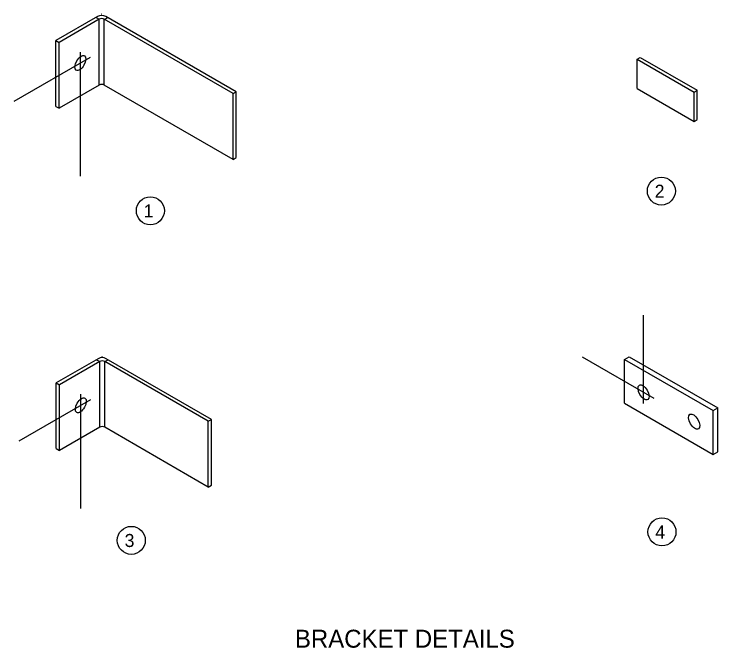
# Model space of a CAD drawing. Extents: x 703.5 to 787.6, y 470.2 to 529.
# Drawn here: x 760.371 to 764.383, y 525.355 to 528.969 of the extents above; entities that cross this region are included whole.
import ezdxf

# ---------------------------------------------------------------- set-up
doc = ezdxf.new("R2010")
doc.units = 0
doc.layers.add('df_DETAIL', color=7, linetype='Continuous')

msp = doc.modelspace()

# ---------------------------------------------------------------- linework, layer by layer
at = {"layer": 'df_DETAIL'}
for p, q in [((760.8469, 528.9552), (760.6086, 528.8176)), ((760.8696, 528.9683), (760.871, 528.9691)), ((760.8709, 528.9683), (760.8697, 528.969)), ((761.637, 528.5259), (760.8936, 528.9552)), ((760.8559, 528.9395), (760.6267, 528.8072)), ((760.8379, 528.95), (760.8559, 528.9395)), ((760.8559, 528.5645), (760.8559, 528.9395)), ((761.619, 528.5155), (760.8846, 528.9395)), ((760.8846, 528.5645), (760.8846, 528.9395)), ((760.8858, 528.9388), (760.9038, 528.9493)), ((760.6086, 528.4426), (760.6086, 528.8176)), ((760.6086, 528.8176), (760.6267, 528.8072)), ((760.6267, 528.4322), (760.6267, 528.8072)), ((760.3706, 528.4718), (760.8062, 528.7233)), ((760.7485, 528.0458), (760.7485, 528.7527)), ((763.9215, 528.7115), (763.9396, 528.7219)), ((763.9396, 528.7219), (764.2643, 528.5344)), ((763.9215, 528.5448), (763.9215, 528.7115)), ((763.9215, 528.7115), (764.2463, 528.524)), ((760.8559, 528.5645), (760.6267, 528.4322)), ((761.619, 528.1405), (760.8846, 528.5645)), ((761.619, 528.5155), (761.637, 528.5259)), ((761.619, 528.1405), (761.619, 528.5155)), ((761.637, 528.1509), (761.637, 528.5259)), ((763.9215, 528.5448), (764.2463, 528.3573)), ((764.2463, 528.524), (764.2643, 528.5344)), ((764.2463, 528.3573), (764.2463, 528.524)), ((764.2643, 528.3677), (764.2643, 528.5344)), ((760.6086, 528.4426), (760.6267, 528.4322)), ((764.2463, 528.3573), (764.2643, 528.3677)), ((761.619, 528.1405), (761.637, 528.1509)), ((763.9587, 526.7496), (763.9587, 527.2518)), ((760.8495, 527.0039), (760.6112, 526.8664)), ((760.8585, 526.9883), (760.6293, 526.856)), ((760.8405, 526.9987), (760.8585, 526.9883)), ((760.8585, 526.6133), (760.8585, 526.9883)), ((760.8722, 527.0171), (760.8735, 527.0178)), ((760.8735, 527.017), (760.8722, 527.0177)), ((761.4772, 526.6476), (760.8871, 526.9883)), ((760.8871, 526.6133), (760.8871, 526.9883)), ((760.8884, 526.9876), (760.9064, 526.998)), ((761.4953, 526.658), (760.8962, 527.0039)), ((763.6093, 527.0141), (764.0172, 526.7786)), ((763.8504, 526.9999), (763.8775, 527.0155)), ((763.8504, 526.9999), (764.3556, 526.7082)), ((763.8504, 526.7499), (763.8504, 526.9999)), ((763.8775, 527.0155), (764.3827, 526.7239)), ((760.6112, 526.4914), (760.6112, 526.8664)), ((760.6112, 526.8664), (760.6293, 526.856)), ((760.6293, 526.481), (760.6293, 526.856)), ((760.751, 526.1509), (760.751, 526.8015)), ((760.3998, 526.536), (760.8088, 526.7721)), ((763.8504, 526.7499), (764.3556, 526.4582)), ((764.3556, 526.7082), (764.3827, 526.7239)), ((764.3556, 526.4582), (764.3556, 526.7082)), ((764.3827, 526.4739), (764.3827, 526.7239)), ((761.4772, 526.6476), (761.4953, 526.658)), ((761.4772, 526.2726), (761.4772, 526.6476)), ((761.4953, 526.283), (761.4953, 526.658)), ((760.8585, 526.6133), (760.6293, 526.481)), ((761.4772, 526.2726), (760.8871, 526.6133)), ((760.6112, 526.4914), (760.6293, 526.481)), ((764.3556, 526.4582), (764.3827, 526.4739)), ((761.4772, 526.2726), (761.4953, 526.283))]:
    msp.add_line(p, q, dxfattribs=at)
for centre in [(764.0603, 527.96), (761.1474, 527.8476), (764.0637, 526.0171), (761.0387, 525.9686)]:
    msp.add_circle(centre, 0.0799, dxfattribs=at)
for centre, radius in [((760.8703, 528.9147), 0.0467), ((760.8703, 528.9147), 0.0286), ((760.8703, 528.5397), 0.0286), ((760.8728, 526.9635), 0.0467), ((760.8728, 526.9635), 0.0286), ((760.8728, 526.5885), 0.0286)]:
    msp.add_arc(centre, radius, 60, 120, dxfattribs=at)
for centre, major_axis in [((760.7485, 528.69), (-0.0236, -0.0411)), ((763.9587, 526.8124), (0.0239, -0.0414)), ((760.751, 526.7388), (-0.0236, -0.0411)), ((764.2473, 526.6457), (0.0239, -0.0414))]:
    msp.add_ellipse(centre, major_axis=major_axis, ratio=0.5, dxfattribs=at)

# ---------------------------------------------------------------- texts
for s, height, p in [('2', 0.0745, (764.0226, 527.9219)), ('1', 0.0745, (761.1098, 527.8095)), ('4', 0.0745, (764.026, 525.9791)), ('3', 0.0745, (761.0011, 525.9306)), ('BRACKET DETAILS', 0.102224, (761.9714, 525.3568))]:
    msp.add_text(s, height=height, dxfattribs=at).set_placement(p)

doc.saveas('drawing.dxf')
